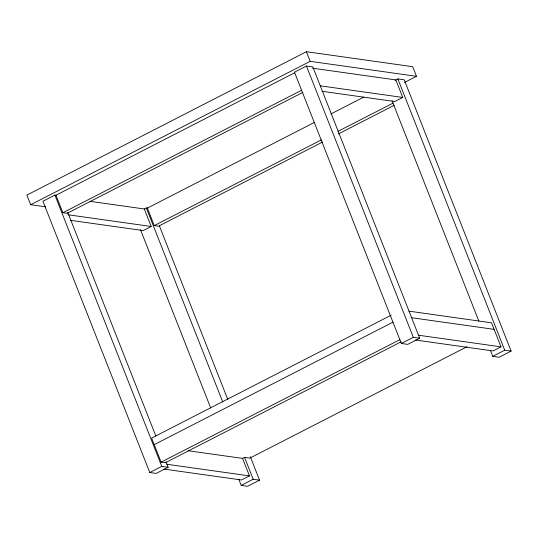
<?xml version="1.0" encoding="UTF-8"?>
<svg xmlns="http://www.w3.org/2000/svg" width="538" height="538" viewBox="0 0 538 538"><rect width="100%" height="100%" fill="white"/><g stroke="black" fill="none" stroke-linecap="round" stroke-linejoin="round"><path stroke-width="0.81" d="M404.515 82.442L416.473 76.309L412.68 66.685L306.398 51.709L26.9 195.092L30.693 204.722L45.636 206.827M30.693 204.722L310.191 61.339L416.473 76.309M56.503 195.301L54.91 195.079L42.926 201.225L149.793 472.512L156.168 473.413L168.152 467.266L165.993 461.792M306.452 66.033L294.474 72.179L401.341 343.473L407.717 344.367L419.694 338.227L312.834 66.934L306.452 66.033L413.319 337.326L419.694 338.227M294.79 72.711L55.972 195.227L62.865 212.732L67.115 213.33L302.955 92.348M62.865 212.732L301.683 90.216M144.197 209.04L146.309 207.95L147.903 208.179M395.04 80.357L397.858 78.911L404.233 79.806L511.1 351.099L499.123 357.245L492.747 356.344L490.589 350.87M314.548 122.341L147.372 208.105L154.272 225.604L158.522 226.202L322.713 141.971M330.971 113.915L363.809 97.069M89.833 201.299L144.319 208.979L151.212 226.478L143.222 230.573L70.579 220.345M312.484 68.192L395.86 79.933L402.754 97.439L394.771 101.534L322.127 91.299M154.272 225.604L321.442 139.846M337.864 131.42L393.09 103.088M338.382 133.935L394.354 105.219M391.2 315.181L151.629 438.08L161.111 462.142L165.361 462.741L401.2 341.758M154.218 444.644L393.036 322.127M161.111 462.142L399.936 339.626M149.793 472.512L161.77 466.372L168.152 467.266M401.341 343.473L413.319 337.326M242.416 458.463L244.561 457.367L249.874 458.114L467.051 346.701M188.078 450.716L242.564 458.389L249.457 475.895L241.468 479.99L163.875 469.062M408.974 311.152L491.524 322.787L501.006 346.849L493.016 350.944L415.417 340.016M238.737 479.136L241.199 485.39L253.176 479.244L259.551 480.145L250.311 456.688M492.747 356.344L504.725 350.204L511.1 351.099M259.551 480.145L247.574 486.291L241.199 485.39M320.204 85.811L402.754 97.439M67.835 214.736L151.212 226.478M411.557 317.716L494.106 329.35M418.45 335.221L501.006 346.849M166.908 464.267L249.457 475.895M397.858 78.911L504.725 350.204M392.041 100.687L478.887 321.166M306.398 51.709L310.191 61.339M159.463 226.047L227.83 399.613M146.309 207.95L222.685 401.846M244.555 457.354L253.176 479.244M140.492 229.733L210.708 407.992M67.754 212.396L155.832 435.995M54.91 195.079L161.77 466.372"/></g></svg>
